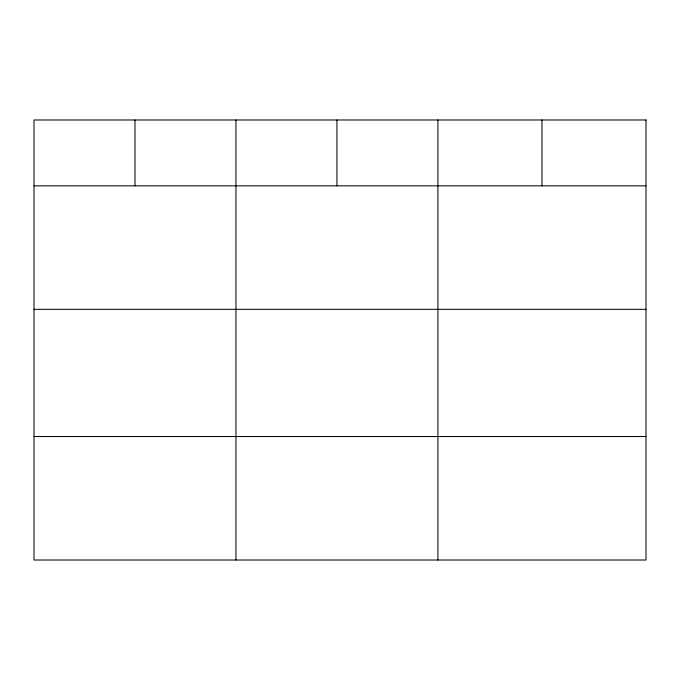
<?xml version="1.0" encoding="UTF-8"?>
<svg xmlns="http://www.w3.org/2000/svg" width="680" height="680" viewBox="0 0 680 680"><rect width="100%" height="100%" fill="white"/><g stroke="black" fill="none" stroke-linecap="round" stroke-linejoin="round"><path stroke-width="1.02" d="M34 185.835L646 185.835M34 309.315L646 309.315M34 436.535L646 436.535M541.96 119.986L541.96 185.835M437.92 119.986L437.92 560.014M336.94 119.986L336.94 185.835M235.96 119.986L235.96 560.014M134.98 119.986L134.98 185.835M646 119.986L34 119.986L34 560.014L646 560.014L646 119.986"/></g></svg>
